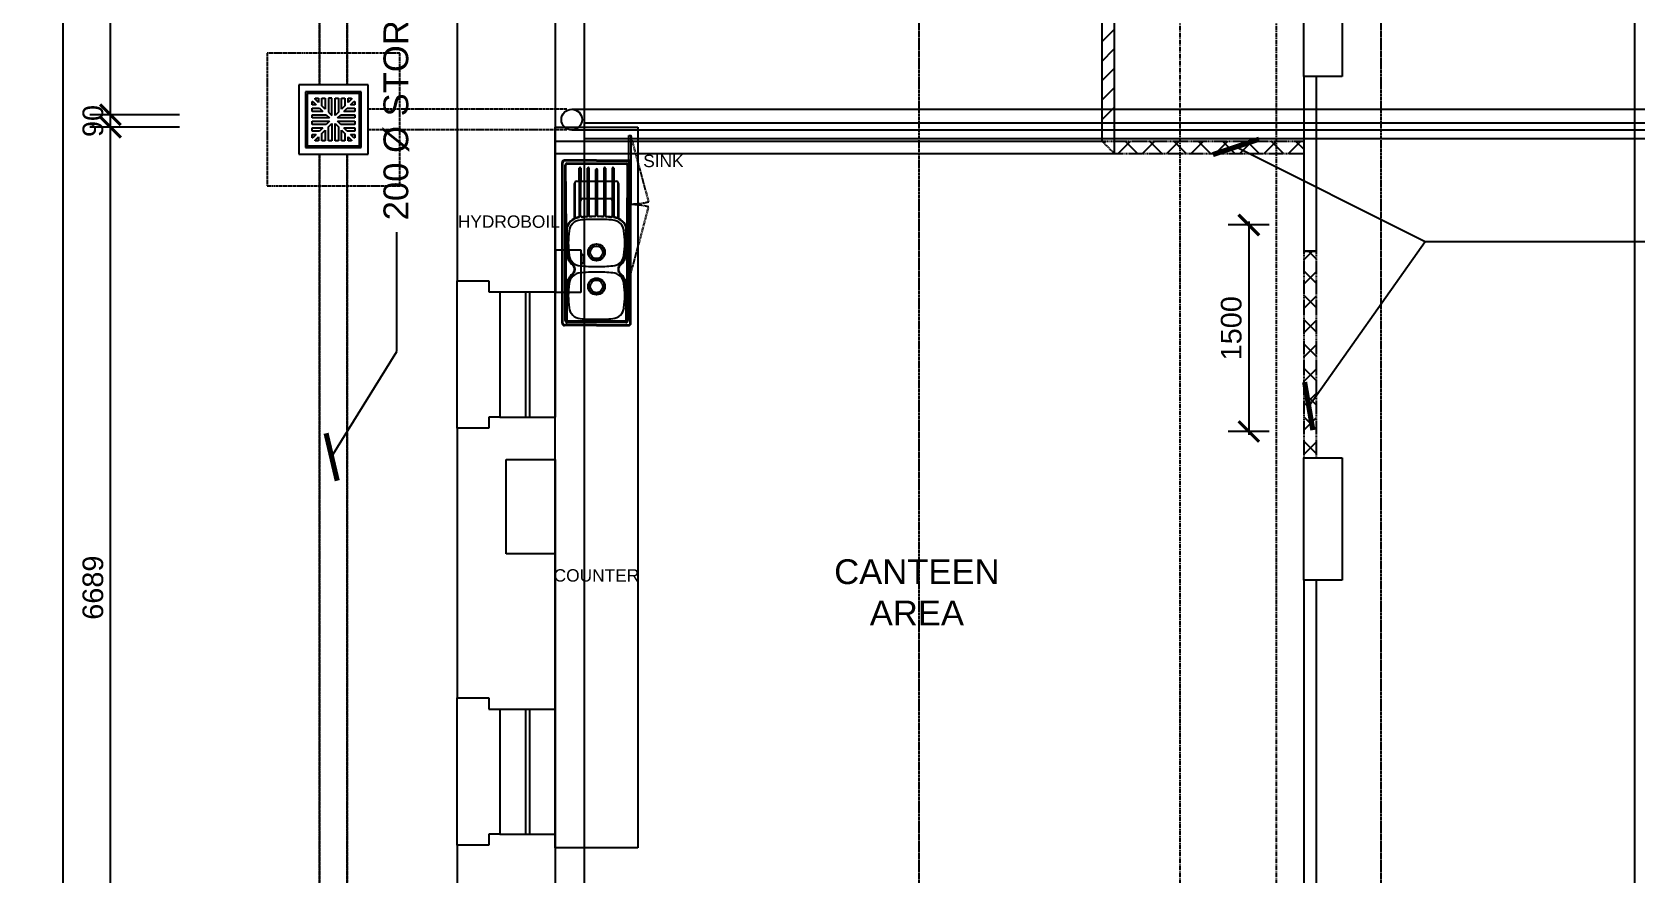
# Model space of a CAD drawing. Header units: millimetres. Extents: x -242071 to 82444, y -53139 to 112036.
# Drawn here: x -228221 to -216574, y -26177 to -20063 of the extents above; entities that cross this region are included whole.
import ezdxf

# ---------------------------------------------------------------- set-up
doc = ezdxf.new("R2010")
doc.units = ezdxf.units.MM
doc.header["$PDSIZE"] = 1
for name, pattern in [('PCENTRE', [50.8, 31.75, -6.35, 6.35, -6.35]), ('PCENTRE2', [28.575, 19.05, -3.175, 3.175, -3.175]), ('PDASHED2', [9.525, 6.35, -3.175]), ('PPHANTOM2', [31.75, 15.875, -3.175, 3.175, -3.175, 3.175, -3.175])]:
    doc.linetypes.add(name, pattern=pattern)
for name, color, linetype in [('Basement 1 - General', 7, 'Continuous'), ('Boundaries_and_building_grids', 140, 'Continuous'), ('Columns_conc_steel_timber', 5, 'Continuous'), ('Demolition', 1, 'Continuous'), ('Dimensions_General_Layout', 1, 'Continuous'), ('Fixture_Room', 2, 'Continuous'), ('Fixture_Sanitary', 2, 'Continuous'), ('Hatch_Demolition', 1, 'Continuous'), ('Hatch_Partition_layout', 1, 'Continuous'), ('Internal_partitions', 2, 'Continuous'), ('Rain_and_storm_water', 1, 'Continuous'), ('Space_heating_and_ventilation', 1, 'Continuous'), ('Text_Builders_work', 1, 'Continuous'), ('Text_Demolition', 1, 'Continuous'), ('Text_Partition_layout', 1, 'Continuous'), ('Walls_brick_block_etc', 3, 'Continuous'), ('Windows_and_doors_to_brickwork', 1, 'Continuous')]:
    doc.layers.add(name, color=color, linetype=linetype)
doc.styles.add('Arial1', font='arial.ttf')
doc.styles.add('Text_Style_3_d7b89161-017f-4e9d-a07b-0b1ab719bac5', font='freehand')
doc.styles.add('Text_Style_5', font='arial.ttf')
doc.dimstyles.new('$DIM_Caddie', dxfattribs={"dimscale": 100, "dimtxt": 2.5, "dimasz": 3, "dimexe": 3, "dimexo": 0, "dimgap": 1, "dimtad": 1, "dimdec": 0, "dimzin": 0, "dimdsep": 46, "dimtxsty": 'Text_Style_3_d7b89161-017f-4e9d-a07b-0b1ab719bac5', "dimblk": 'ARCHTICK', "dimblk1": 'ARCHTICK', "dimblk2": 'ARCHTICK', "dimcen": 0.4, "dimclrd": 1, "dimclre": 1, "dimclrt": 2, "dimadec": 0, "dimazin": 0, "dimtfac": 0.5, "dimtdec": 0, "dimtix": 1, "dimtmove": 0, "dimatfit": 2, "dimldrblk": 'ARCHTICK', "dimfxl": 7, "dimfxlon": 1, "dimtfillclr": 1, "dimtolj": 1, "dimtzin": 0, "dimlwd": -3, "dimlwe": -3, "dimarcsym": 1})

# ---------------------------------------------------------------- blocks, each defined once
blk = doc.blocks.new('_ArchTick')
at = {"color": 0, "linetype": 'ByBlock', "const_width": 0.15}
blk.add_lwpolyline([(-0.5, -0.5), (0.5, 0.5)], dxfattribs=at)
blk = doc.blocks.new('*D101')
at = {"layer": 'Defpoints', "color": 0}
for p in [(-227996, 2481), (-224422, 2481), (-224422, -27443)]:
    blk.add_point(p, dxfattribs=at)
at = {"layer": 'Dimensions_General_Layout', "color": 1, "linetype": 'Continuous', "lineweight": -3}
for p, q in [((-227496, 2481), (-228146, 2481)), ((-227996, -27468), (-227996, 2506)), ((-227496, -27443), (-228146, -27443))]:
    blk.add_line(p, q, dxfattribs=at)
at = {"layer": 'Dimensions_General_Layout', "color": 1, "lineweight": -3, "xscale": 150, "yscale": 150, "zscale": 150}
for p, rotation in [((-227996, 2481), 90), ((-227996, -27443), 270)]:
    blk.add_blockref('_ArchTick', p, dxfattribs=dict(at, rotation=rotation))
at = {"layer": 'Dimensions_General_Layout', "color": 1, "linetype": 'Continuous', "lineweight": -3, "insert": (-228123, -12481), "char_height": 150, "attachment_point": 5, "rotation": 90, "style": 'Text_Style_5'}
blk.add_mtext('\\A1;29924', dxfattribs=at)
blk = doc.blocks.new('_Open90')
at = {"color": 0, "linetype": 'ByBlock', "lineweight": -2}
for p, q in [((0, 0), (-1, 0)), ((-0.5, 0.5), (0, 0)), ((0, 0), (-0.5, -0.5))]:
    blk.add_line(p, q, dxfattribs=at)
blk = doc.blocks.new('*D102')
at = {"layer": 'Defpoints', "color": 0}
for p in [(-227652, -20754), (-224422, -20754), (-224422, -27443)]:
    blk.add_point(p, dxfattribs=at)
at = {"layer": 'Dimensions_General_Layout', "color": 1, "linetype": 'Continuous', "lineweight": -3}
for p, q in [((-227652, -27468), (-227652, -20729)), ((-227152, -20754), (-227802, -20754)), ((-227152, -27443), (-227802, -27443))]:
    blk.add_line(p, q, dxfattribs=at)
at = {"layer": 'Dimensions_General_Layout', "color": 1, "lineweight": -3, "xscale": 150, "yscale": 150, "zscale": 150}
for p, rotation in [((-227652, -20754), 90), ((-227652, -27443), 270)]:
    blk.add_blockref('_ArchTick', p, dxfattribs=dict(at, rotation=rotation))
at = {"layer": 'Dimensions_General_Layout', "color": 1, "linetype": 'Continuous', "lineweight": -3, "insert": (-227779, -24098), "char_height": 150, "attachment_point": 5, "rotation": 90, "style": 'Text_Style_5'}
blk.add_mtext('\\A1;6689', dxfattribs=at)
blk = doc.blocks.new('*D103')
at = {"layer": 'Defpoints', "color": 0}
for p in [(-227652, -20664), (-224422, -20664), (-224422, -20754)]:
    blk.add_point(p, dxfattribs=at)
at = {"layer": 'Dimensions_General_Layout', "color": 1, "linetype": 'Continuous', "lineweight": -3}
for p, q in [((-227152, -20664), (-227802, -20664)), ((-227652, -20779), (-227652, -20639)), ((-227152, -20754), (-227802, -20754))]:
    blk.add_line(p, q, dxfattribs=at)
at = {"layer": 'Dimensions_General_Layout', "color": 1, "lineweight": -3, "xscale": 150, "yscale": 150, "zscale": 150}
for p, rotation in [((-227652, -20664), 270), ((-227652, -20754), 90)]:
    blk.add_blockref('_ArchTick', p, dxfattribs=dict(at, rotation=rotation))
at = {"layer": 'Dimensions_General_Layout', "color": 1, "linetype": 'Continuous', "lineweight": -3, "insert": (-227779, -20709), "char_height": 150, "attachment_point": 5, "rotation": 90, "style": 'Text_Style_5'}
blk.add_mtext('\\A1;90', dxfattribs=at)
blk = doc.blocks.new('*D104')
at = {"layer": 'Defpoints', "color": 0}
for p in [(-227652, -17534), (-224422, -17534), (-224422, -20664)]:
    blk.add_point(p, dxfattribs=at)
at = {"layer": 'Dimensions_General_Layout', "color": 1, "linetype": 'Continuous', "lineweight": -3}
for p, q in [((-227152, -17534), (-227802, -17534)), ((-227652, -20689), (-227652, -17509)), ((-227152, -20664), (-227802, -20664))]:
    blk.add_line(p, q, dxfattribs=at)
at = {"layer": 'Dimensions_General_Layout', "color": 1, "lineweight": -3, "xscale": 150, "yscale": 150, "zscale": 150}
for p, rotation in [((-227652, -17534), 90), ((-227652, -20664), 270)]:
    blk.add_blockref('_ArchTick', p, dxfattribs=dict(at, rotation=rotation))
at = {"layer": 'Dimensions_General_Layout', "color": 1, "linetype": 'Continuous', "lineweight": -3, "insert": (-227779, -19099), "char_height": 150, "attachment_point": 5, "rotation": 90, "style": 'Text_Style_5'}
blk.add_mtext('\\A1;3130', dxfattribs=at)
blk = doc.blocks.new('*D132')
at = {"layer": 'Defpoints', "color": 0}
for p in [(-218986, -21464), (-219385, -22964), (-218986, -22964)]:
    blk.add_point(p, dxfattribs=at)
at = {"layer": 'Dimensions_General_Layout', "color": 1, "linetype": 'Continuous', "lineweight": -3}
for p, q in [((-219236, -21464), (-219535, -21464)), ((-219385, -21439), (-219385, -22989)), ((-219236, -22964), (-219535, -22964))]:
    blk.add_line(p, q, dxfattribs=at)
at = {"layer": 'Dimensions_General_Layout', "color": 1, "lineweight": -3, "xscale": 150, "yscale": 150, "zscale": 150}
for p, rotation in [((-219385, -21464), 90), ((-219385, -22964), 270)]:
    blk.add_blockref('_ArchTick', p, dxfattribs=dict(at, rotation=rotation))
at = {"layer": 'Dimensions_General_Layout', "color": 1, "linetype": 'Continuous', "lineweight": -3, "insert": (-219512, -22214), "char_height": 150, "attachment_point": 5, "rotation": 90, "style": 'Text_Style_5'}
blk.add_mtext('\\A1;1500', dxfattribs=at)

msp = doc.modelspace()

# ---------------------------------------------------------------- hatches: boundary and pattern name
at = {"layer": 'Hatch_Demolition', "linetype": 'Continuous', "lineweight": -3}
h = msp.add_hatch(dxfattribs=at)
h.set_pattern_fill('BLOCK-SECTION', color=8, scale=2.5)
h.set_pattern_definition([(45, (0, -190.3), (-88.38835, 88.38835), []), (135, (0, -190.3), (-88.38835, -88.38835), [])])
h.paths.add_polyline_path([(-188579.6, 18154.8), (-188579.6, 18244.8), (-188671.1, 18244.8), (-188671.1, 18154.8)])
h.paths.add_polyline_path([(-178177.1, 24982.4), (-178177.1, 26966.8), (-178267.1, 26966.8), (-178267.1, 24982.4)])
h.paths.add_polyline_path([(-175913.1, 24982.4), (-175913.1, 27257.8), (-176003.1, 27257.8), (-176003.1, 24982.4)])
h.paths.add_polyline_path([(-218986.2, -20944.2), (-218986.2, -20854.2), (-220452.2, -20854.2), (-220362.2, -20944.2)])
h.paths.add_polyline_path([(-218896.2, -23154.1), (-218896.2, -21654.1), (-218986.2, -21654.1), (-218986.2, -23154.1)])
at = {"layer": 'Hatch_Partition_layout', "linetype": 'Continuous', "lineweight": -3}
h = msp.add_hatch(dxfattribs=at)
h.set_pattern_fill('_USER', color=1, scale=100, angle=45, style=0, pattern_type=0)
h.set_pattern_definition([(45, (-179816.09, 11309.41), (-70.71068, 70.71068), [])])
h.paths.add_polyline_path([(-220452.2, -19110.9), (-220362.2, -19110.9), (-220362.2, -20753.9), (-220452.2, -20753.9)])

# ---------------------------------------------------------------- linework, layer by layer
at = {"layer": 'Basement 1 - General', "color": 1, "linetype": 'Continuous', "lineweight": -3}
for p, q in [((-225781.2, -20446.9), (-226285.2, -20446.9)), ((-226285.2, -20446.9), (-226285.2, -20950.9)), ((-225831.2, -20496.9), (-226235.2, -20496.9)), ((-226235.2, -20496.9), (-226235.2, -20900.9)), ((-225831.2, -20900.9), (-225831.2, -20496.9)), ((-225781.2, -20950.9), (-225781.2, -20446.9)), ((-226188.2, -20566.9), (-226182.1, -20566.9)), ((-226188.2, -20590.9), (-226188.2, -20566.9)), ((-226158.1, -20590.9), (-226188.2, -20590.9)), ((-226188.2, -20614.9), (-226134.1, -20614.9)), ((-226188.2, -20638.9), (-226188.2, -20614.9)), ((-226182.1, -20566.9), (-226158.1, -20590.9)), ((-226165.2, -20543.9), (-226141.2, -20543.9)), ((-226165.2, -20549.9), (-226165.2, -20543.9)), ((-226141.2, -20573.9), (-226165.2, -20549.9)), ((-226141.2, -20543.9), (-226141.2, -20573.9)), ((-226134.1, -20614.9), (-226110.1, -20638.9)), ((-226117.2, -20597.9), (-226117.2, -20543.9)), ((-226117.2, -20543.9), (-226093.2, -20543.9)), ((-226093.2, -20621.9), (-226117.2, -20597.9)), ((-226093.2, -20543.9), (-226093.2, -20621.9)), ((-226045.2, -20543.9), (-226069.2, -20543.9)), ((-226069.2, -20543.9), (-226069.2, -20645.9)), ((-226045.2, -20669.9), (-226045.2, -20543.9)), ((-226021.2, -20669.9), (-226021.2, -20543.9)), ((-226021.2, -20543.9), (-225997.2, -20543.9)), ((-225997.2, -20543.9), (-225997.2, -20645.9)), ((-225973.2, -20621.9), (-225973.2, -20543.9)), ((-225973.2, -20543.9), (-225949.2, -20543.9)), ((-225949.2, -20597.9), (-225973.2, -20621.9)), ((-225956.2, -20638.9), (-225932.2, -20614.9)), ((-225949.2, -20543.9), (-225949.2, -20597.9)), ((-225932.2, -20614.9), (-225878.2, -20614.9)), ((-225925.2, -20573.9), (-225925.2, -20543.9)), ((-225925.2, -20543.9), (-225902.2, -20543.9)), ((-225902.2, -20550.9), (-225925.2, -20573.9)), ((-225908.2, -20590.9), (-225884.2, -20566.9)), ((-225878.2, -20590.9), (-225908.2, -20590.9)), ((-225902.2, -20543.9), (-225902.2, -20550.9)), ((-225884.2, -20566.9), (-225878.2, -20566.9)), ((-225878.2, -20566.9), (-225878.2, -20590.9)), ((-225878.2, -20614.9), (-225878.2, -20638.9)), ((-226110.1, -20638.9), (-226188.2, -20638.9)), ((-226188.2, -20662.9), (-226086.1, -20662.9)), ((-226188.2, -20686.9), (-226188.2, -20662.9)), ((-226062.1, -20686.9), (-226188.2, -20686.9)), ((-226188.2, -20710.9), (-226062.1, -20710.9)), ((-226188.2, -20734.9), (-226188.2, -20710.9)), ((-226086.1, -20662.9), (-226062.1, -20686.9)), ((-226062.1, -20710.9), (-226086.1, -20734.9)), ((-226069.2, -20645.9), (-226045.2, -20669.9)), ((-226069.2, -20751.9), (-226045.2, -20727.9)), ((-226045.2, -20727.9), (-226045.2, -20853.9)), ((-225997.2, -20645.9), (-226021.2, -20669.9)), ((-226021.2, -20853.9), (-226021.2, -20727.9)), ((-226021.2, -20727.9), (-225997.2, -20751.9)), ((-226004.2, -20686.9), (-225980.2, -20662.9)), ((-225878.2, -20686.9), (-226004.2, -20686.9)), ((-226004.2, -20710.9), (-225878.2, -20710.9)), ((-225980.2, -20734.9), (-226004.2, -20710.9)), ((-225980.2, -20662.9), (-225878.2, -20662.9)), ((-225878.2, -20638.9), (-225956.2, -20638.9)), ((-225878.2, -20662.9), (-225878.2, -20686.9)), ((-225878.2, -20710.9), (-225878.2, -20734.9)), ((-226086.1, -20734.9), (-226188.2, -20734.9)), ((-226188.2, -20758.9), (-226110.1, -20758.9)), ((-226188.2, -20782.9), (-226188.2, -20758.9)), ((-226134.1, -20782.9), (-226188.2, -20782.9)), ((-226188.2, -20806.9), (-226158.1, -20806.9)), ((-226188.2, -20830.9), (-226188.2, -20806.9)), ((-226182.1, -20830.9), (-226188.2, -20830.9)), ((-226158.1, -20806.9), (-226182.1, -20830.9)), ((-226165.2, -20847.9), (-226141.2, -20823.9)), ((-226165.2, -20853.9), (-226165.2, -20847.9)), ((-226141.2, -20823.9), (-226141.2, -20853.9)), ((-226110.1, -20758.9), (-226134.1, -20782.9)), ((-226117.2, -20799.9), (-226093.2, -20775.9)), ((-226117.2, -20853.9), (-226117.2, -20799.9)), ((-226093.2, -20775.9), (-226093.2, -20853.9)), ((-226069.2, -20853.9), (-226069.2, -20751.9)), ((-225997.2, -20751.9), (-225997.2, -20853.9)), ((-225878.2, -20734.9), (-225980.2, -20734.9)), ((-225973.2, -20853.9), (-225973.2, -20775.9)), ((-225973.2, -20775.9), (-225949.2, -20799.9)), ((-225956.2, -20758.9), (-225878.2, -20758.9)), ((-225932.2, -20782.9), (-225956.2, -20758.9)), ((-225949.2, -20799.9), (-225949.2, -20853.9)), ((-225878.2, -20782.9), (-225932.2, -20782.9)), ((-225925.2, -20853.9), (-225925.2, -20823.9)), ((-225925.2, -20823.9), (-225902.2, -20846.9)), ((-225908.2, -20806.9), (-225878.2, -20806.9)), ((-225884.2, -20830.9), (-225908.2, -20806.9)), ((-225902.2, -20846.9), (-225902.2, -20853.9)), ((-225878.2, -20830.9), (-225884.2, -20830.9)), ((-225878.2, -20758.9), (-225878.2, -20782.9)), ((-225878.2, -20806.9), (-225878.2, -20830.9)), ((-226285.2, -20950.9), (-225781.2, -20950.9)), ((-226235.2, -20900.9), (-225831.2, -20900.9)), ((-226141.2, -20853.9), (-226165.2, -20853.9)), ((-226093.2, -20853.9), (-226117.2, -20853.9)), ((-226045.2, -20853.9), (-226069.2, -20853.9)), ((-225997.2, -20853.9), (-226021.2, -20853.9)), ((-225949.2, -20853.9), (-225973.2, -20853.9)), ((-225902.2, -20853.9), (-225925.2, -20853.9))]:
    msp.add_line(p, q, dxfattribs=at)
msp.add_lwpolyline([(-226223.2, -20508.9), (-226223.2, -20888.9), (-225843.2, -20888.9), (-225843.2, -20508.9)], close=True, dxfattribs=at)
at = {"layer": 'Boundaries_and_building_grids', "color": 140, "linetype": 'PCENTRE2', "lineweight": -3}
for p, q in [((-221780.2, 33439.2), (-221780.2, -42646.4)), ((-218427.2, 33439.2), (-218427.2, -42646.4))]:
    msp.add_line(p, q, dxfattribs=at)
at = {"layer": 'Columns_conc_steel_timber', "color": 4, "linetype": 'Continuous', "lineweight": -3}
for p, q in [((-218986.2, -20385.6), (-218986.2, -19495.6)), ((-218706.2, -19495.6), (-218706.2, -20385.6)), ((-218706.2, -20385.6), (-218986.2, -20385.6)), ((-224778.2, -23853.2), (-224778.2, -23167.2)), ((-224778.2, -23167.2), (-224422.2, -23167.2)), ((-224422.2, -23167.2), (-224422.2, -23853.2)), ((-218986.2, -24044.1), (-218986.2, -23154.1)), ((-218986.2, -23154.1), (-218706.2, -23154.1)), ((-218706.2, -23154.1), (-218706.2, -24044.1)), ((-224422.2, -23853.2), (-224778.2, -23853.2)), ((-224422.2, -23853.2), (-224778.2, -23853.2)), ((-218706.2, -24044.1), (-218986.2, -24044.1))]:
    msp.add_line(p, q, dxfattribs=at)
at = {"layer": 'Demolition', "color": 8, "linetype": 'PDASHED2', "lineweight": -3}
for p, q in [((-220452.2, -20854.2), (-218986.2, -20854.2)), ((-220452.2, -20854.2), (-220362.2, -20944.2)), ((-220362.2, -20944.2), (-218986.2, -20944.2)), ((-218986.2, -20854.2), (-218986.2, -20944.2)), ((-218986.2, -21654.1), (-218986.2, -23154.1)), ((-218986.2, -21654.1), (-218896.2, -21654.1)), ((-218896.2, -21654.1), (-218896.2, -23154.1))]:
    msp.add_line(p, q, dxfattribs=at)
at = {"layer": 'Fixture_Room', "color": 12, "linetype": 'Continuous'}
for p, q in [((-224422.2, -25986.7), (-224422.2, -20753.9)), ((-224422.2, -20753.9), (-223822.2, -20753.9)), ((-223888, -21311.9), (-223888, -20813.9)), ((-223888, -20813.9), (-223872, -20813.9)), ((-223872, -20813.9), (-223872, -21311.9)), ((-223822.2, -20753.9), (-223822.2, -25986.7)), ((-223872, -21311.9), (-223888, -21311.9)), ((-223888, -21315.9), (-223888, -21813.9)), ((-223872, -21315.9), (-223888, -21315.9)), ((-223872, -21813.9), (-223872, -21315.9)), ((-223888, -21813.9), (-223872, -21813.9)), ((-223822.2, -25986.7), (-224422.2, -25986.7)), ((-223822.2, -25986.7), (-224422.2, -25986.7)), ((-223822.2, -25986.7), (-224422.2, -25986.7))]:
    msp.add_line(p, q, dxfattribs=at)
at = {"layer": 'Fixture_Room', "color": 12, "linetype": 'PDASHED2'}
for p, q in [((-223743.1, -21294.9), (-223872, -20813.9)), ((-223872, -21813.9), (-223743.1, -21332.9))]:
    msp.add_line(p, q, dxfattribs=at)
for centre, start, end in [((-223872, -20813.9), 269.98144, 285), ((-223872, -21813.9), 75, 90)]:
    msp.add_arc(centre, 498, start, end, dxfattribs=at)
at = {"layer": 'Fixture_Sanitary', "color": 12, "ltscale": 100}
for p, q in [((-224372.2, -22177.2), (-224372.2, -21011.2)), ((-224367.6, -22177.2), (-224367.6, -21011.2)), ((-223876.8, -22177.2), (-223876.8, -21011.2)), ((-223872.2, -22177.2), (-223872.2, -21011.2))]:
    msp.add_line(p, q, dxfattribs=at)
at = {"layer": 'Fixture_Sanitary', "color": 12, "ltscale": 5}
for p, q in [((-224122.2, -20994.2), (-224355.2, -20994.2)), ((-224122.2, -20998.8), (-224355.2, -20998.8)), ((-224122.2, -20994.2), (-223889.2, -20994.2)), ((-224122.2, -20998.8), (-223889.2, -20998.8)), ((-224122.2, -22189.6), (-224355.2, -22189.6)), ((-224122.2, -22194.2), (-224355.2, -22194.2)), ((-224122.2, -22189.6), (-223889.2, -22189.6)), ((-224122.2, -22194.2), (-223889.2, -22194.2))]:
    msp.add_line(p, q, dxfattribs=at)
at = {"layer": 'Fixture_Sanitary', "color": 12, "lineweight": -2}
for p, q in [((-224350.2, -22158.2), (-224350.2, -21030.2)), ((-224341.2, -21500.3), (-224345.8, -21030.3)), ((-224336.2, -21016.2), (-223908.2, -21016.2)), ((-224336, -21020.4), (-223908.3, -21020.4)), ((-224247.2, -21146), (-224247.2, -21051.7)), ((-224246.4, -21051.1), (-224246.5, -21051.7)), ((-224246.5, -21051.7), (-224246.4, -21400.7)), ((-224246.3, -21050.6), (-224246.4, -21051.1)), ((-224246.1, -21050.1), (-224246.3, -21050.6)), ((-224245.9, -21049.6), (-224246.1, -21050.1)), ((-224245.6, -21049.1), (-224245.9, -21049.6)), ((-224245.2, -21048.7), (-224245.6, -21049.1)), ((-224244.8, -21048.3), (-224245.2, -21048.7)), ((-224244.3, -21048), (-224244.8, -21048.3)), ((-224243.8, -21047.7), (-224244.3, -21048)), ((-224243.3, -21047.6), (-224243.8, -21047.7)), ((-224242.7, -21047.5), (-224243.3, -21047.6)), ((-224242.2, -21047.4), (-224242.7, -21047.5)), ((-224241.6, -21047.5), (-224242.2, -21047.4)), ((-224241, -21047.6), (-224241.6, -21047.5)), ((-224240.5, -21047.7), (-224241, -21047.6)), ((-224240, -21048), (-224240.5, -21047.7)), ((-224239.5, -21048.3), (-224240, -21048)), ((-224239.1, -21048.7), (-224239.5, -21048.3)), ((-224238.8, -21049.1), (-224239.1, -21048.7)), ((-224238.4, -21049.6), (-224238.8, -21049.1)), ((-224238.2, -21050.1), (-224238.4, -21049.6)), ((-224238, -21050.6), (-224238.2, -21050.1)), ((-224237.9, -21051.1), (-224238, -21050.6)), ((-224237.9, -21051.7), (-224237.9, -21051.1)), ((-224237.9, -21397.6), (-224237.9, -21051.7)), ((-224237.2, -21051.7), (-224237.2, -21146)), ((-224187.2, -21146), (-224187.2, -21051.7)), ((-224186.4, -21051.1), (-224186.5, -21051.7)), ((-224186.4, -21395.4), (-224186.5, -21051.7)), ((-224186.3, -21050.6), (-224186.4, -21051.1)), ((-224186.1, -21050.1), (-224186.3, -21050.6)), ((-224185.9, -21049.6), (-224186.1, -21050.1)), ((-224185.6, -21049.1), (-224185.9, -21049.6)), ((-224185.2, -21048.7), (-224185.6, -21049.1)), ((-224184.8, -21048.3), (-224185.2, -21048.7)), ((-224184.3, -21048), (-224184.8, -21048.3)), ((-224183.8, -21047.7), (-224184.3, -21048)), ((-224183.3, -21047.6), (-224183.8, -21047.7)), ((-224182.7, -21047.5), (-224183.3, -21047.6)), ((-224182.2, -21047.4), (-224182.7, -21047.5)), ((-224181.6, -21047.5), (-224182.2, -21047.4)), ((-224181, -21047.6), (-224181.6, -21047.5)), ((-224180.5, -21047.7), (-224181, -21047.6)), ((-224180, -21048), (-224180.5, -21047.7)), ((-224179.5, -21048.3), (-224180, -21048)), ((-224179.1, -21048.7), (-224179.5, -21048.3)), ((-224178.8, -21049.1), (-224179.1, -21048.7)), ((-224178.4, -21049.6), (-224178.8, -21049.1)), ((-224178.2, -21050.1), (-224178.4, -21049.6)), ((-224178, -21050.6), (-224178.2, -21050.1)), ((-224177.9, -21051.1), (-224178, -21050.6)), ((-224177.9, -21051.7), (-224177.9, -21051.1)), ((-224177.9, -21051.7), (-224177.9, -21394)), ((-224177.2, -21051.7), (-224177.2, -21146)), ((-224127.2, -21146), (-224127.2, -21061.7)), ((-224126.4, -21061.1), (-224126.5, -21061.7)), ((-224126.4, -21393.3), (-224126.5, -21061.7)), ((-224126.3, -21060.6), (-224126.4, -21061.1)), ((-224126.1, -21060.1), (-224126.3, -21060.6)), ((-224125.9, -21059.6), (-224126.1, -21060.1)), ((-224125.6, -21059.1), (-224125.9, -21059.6)), ((-224125.2, -21058.7), (-224125.6, -21059.1)), ((-224124.8, -21058.3), (-224125.2, -21058.7)), ((-224124.3, -21058), (-224124.8, -21058.3)), ((-224123.8, -21057.7), (-224124.3, -21058)), ((-224123.3, -21057.6), (-224123.8, -21057.7)), ((-224122.7, -21057.5), (-224123.3, -21057.6)), ((-224122.2, -21057.4), (-224122.7, -21057.5)), ((-224121.6, -21057.5), (-224122.2, -21057.4)), ((-224121, -21057.6), (-224121.6, -21057.5)), ((-224120.5, -21057.7), (-224121, -21057.6)), ((-224120, -21058), (-224120.5, -21057.7)), ((-224119.5, -21058.3), (-224120, -21058)), ((-224119.1, -21058.7), (-224119.5, -21058.3)), ((-224118.8, -21059.1), (-224119.1, -21058.7)), ((-224118.4, -21059.6), (-224118.8, -21059.1)), ((-224118.2, -21060.1), (-224118.4, -21059.6)), ((-224118, -21060.6), (-224118.2, -21060.1)), ((-224117.9, -21061.1), (-224118, -21060.6)), ((-224117.9, -21061.7), (-224117.9, -21061.1)), ((-224117.9, -21061.7), (-224117.9, -21393.3)), ((-224117.2, -21061.7), (-224117.2, -21146)), ((-224067.2, -21146), (-224067.2, -21051.7)), ((-224066.4, -21051.1), (-224066.5, -21051.7)), ((-224066.5, -21051.7), (-224066.4, -21394)), ((-224066.3, -21050.6), (-224066.4, -21051.1)), ((-224066.1, -21050.1), (-224066.3, -21050.6)), ((-224065.9, -21049.6), (-224066.1, -21050.1)), ((-224065.6, -21049.1), (-224065.9, -21049.6)), ((-224065.2, -21048.7), (-224065.6, -21049.1)), ((-224064.8, -21048.3), (-224065.2, -21048.7)), ((-224064.3, -21048), (-224064.8, -21048.3)), ((-224063.8, -21047.7), (-224064.3, -21048)), ((-224063.3, -21047.6), (-224063.8, -21047.7)), ((-224062.7, -21047.5), (-224063.3, -21047.6)), ((-224062.2, -21047.4), (-224062.7, -21047.5)), ((-224061.6, -21047.5), (-224062.2, -21047.4)), ((-224061, -21047.6), (-224061.6, -21047.5)), ((-224060.5, -21047.7), (-224061, -21047.6)), ((-224060, -21048), (-224060.5, -21047.7)), ((-224059.5, -21048.3), (-224060, -21048)), ((-224059.1, -21048.7), (-224059.5, -21048.3)), ((-224058.8, -21049.1), (-224059.1, -21048.7)), ((-224058.4, -21049.6), (-224058.8, -21049.1)), ((-224058.2, -21050.1), (-224058.4, -21049.6)), ((-224058, -21050.6), (-224058.2, -21050.1)), ((-224057.9, -21051.1), (-224058, -21050.6)), ((-224057.9, -21051.7), (-224057.9, -21051.1)), ((-224057.9, -21395.4), (-224057.9, -21051.7)), ((-224057.2, -21051.7), (-224057.2, -21146)), ((-224007.2, -21146), (-224007.2, -21051.7)), ((-224006.4, -21051.1), (-224006.5, -21051.7)), ((-224006.4, -21397.6), (-224006.5, -21051.7)), ((-224006.3, -21050.6), (-224006.4, -21051.1)), ((-224006.1, -21050.1), (-224006.3, -21050.6)), ((-224005.9, -21049.6), (-224006.1, -21050.1)), ((-224005.6, -21049.1), (-224005.9, -21049.6)), ((-224005.2, -21048.7), (-224005.6, -21049.1)), ((-224004.8, -21048.3), (-224005.2, -21048.7)), ((-224004.3, -21048), (-224004.8, -21048.3)), ((-224003.8, -21047.7), (-224004.3, -21048)), ((-224003.3, -21047.6), (-224003.8, -21047.7)), ((-224002.7, -21047.5), (-224003.3, -21047.6)), ((-224002.2, -21047.4), (-224002.7, -21047.5)), ((-224001.6, -21047.5), (-224002.2, -21047.4)), ((-224001, -21047.6), (-224001.6, -21047.5)), ((-224000.5, -21047.7), (-224001, -21047.6)), ((-224000, -21048), (-224000.5, -21047.7)), ((-223999.5, -21048.3), (-224000, -21048)), ((-223999.1, -21048.7), (-223999.5, -21048.3)), ((-223998.8, -21049.1), (-223999.1, -21048.7)), ((-223998.4, -21049.6), (-223998.8, -21049.1)), ((-223998.2, -21050.1), (-223998.4, -21049.6)), ((-223998, -21050.6), (-223998.2, -21050.1)), ((-223997.9, -21051.1), (-223998, -21050.6)), ((-223997.9, -21051.7), (-223997.9, -21051.1)), ((-223997.9, -21051.7), (-223997.9, -21400.7)), ((-223997.2, -21051.7), (-223997.2, -21146)), ((-223898.5, -21030.3), (-223903.1, -21500.3)), ((-223894.2, -21030.2), (-223894.2, -22158.2)), ((-224281.5, -21409.5), (-224281.5, -21162)), ((-224280, -21162), (-224280, -21409.5)), ((-224265.5, -21146), (-224247.2, -21146)), ((-224246.9, -21147.5), (-224265.5, -21147.5)), ((-224246.9, -21147.5), (-224247.2, -21146)), ((-224246.9, -21398.3), (-224246.9, -21147.5)), ((-224237.2, -21146), (-224237.4, -21147.5)), ((-224186.9, -21147.5), (-224237.4, -21147.5)), ((-224237.4, -21147.5), (-224237.4, -21282.4)), ((-224237.2, -21146), (-224187.2, -21146)), ((-224186.9, -21147.5), (-224187.2, -21146)), ((-224186.9, -21272.3), (-224186.9, -21147.5)), ((-224177.2, -21146), (-224177.4, -21147.5)), ((-224126.9, -21147.5), (-224177.4, -21147.5)), ((-224177.4, -21147.5), (-224177.4, -21272.3)), ((-224177.2, -21146), (-224127.2, -21146)), ((-224126.9, -21147.5), (-224127.2, -21146)), ((-224126.9, -21272.3), (-224126.9, -21147.5)), ((-224117.2, -21146), (-224117.4, -21147.5)), ((-224117.4, -21147.5), (-224117.4, -21272.3)), ((-224066.9, -21147.5), (-224117.4, -21147.5)), ((-224117.2, -21146), (-224067.2, -21146)), ((-224066.9, -21147.5), (-224067.2, -21146)), ((-224066.9, -21272.3), (-224066.9, -21147.5)), ((-224057.2, -21146), (-224057.4, -21147.5)), ((-224057.4, -21147.5), (-224057.4, -21272.3)), ((-224006.9, -21147.5), (-224057.4, -21147.5)), ((-224057.2, -21146), (-224007.2, -21146)), ((-224006.9, -21147.5), (-224007.2, -21146)), ((-224006.9, -21282.4), (-224006.9, -21147.5)), ((-223997.2, -21146), (-223997.4, -21147.5)), ((-223978.9, -21147.5), (-223997.4, -21147.5)), ((-223997.4, -21147.5), (-223997.4, -21398.3)), ((-223997.2, -21146), (-223978.9, -21146)), ((-223964.4, -21409.5), (-223964.4, -21162)), ((-223962.9, -21162), (-223962.9, -21409.5)), ((-224237.7, -21288.3), (-224237.4, -21282.4)), ((-224237.7, -21396.4), (-224237.7, -21288.3)), ((-224222.6, -21272.3), (-224186.9, -21272.3)), ((-224186.6, -21273.8), (-224222.6, -21273.8)), ((-224186.6, -21273.8), (-224186.9, -21272.3)), ((-224186.6, -21394.2), (-224186.6, -21273.8)), ((-224177.4, -21272.3), (-224177.7, -21273.8)), ((-224126.6, -21273.8), (-224177.7, -21273.8)), ((-224177.7, -21273.8), (-224177.7, -21392.9)), ((-224177.4, -21272.3), (-224126.9, -21272.3)), ((-224126.6, -21273.8), (-224126.9, -21272.3)), ((-224126.6, -21392.1), (-224126.6, -21273.8)), ((-224117.4, -21272.3), (-224117.7, -21273.8)), ((-224066.6, -21273.8), (-224117.7, -21273.8)), ((-224117.7, -21273.8), (-224117.7, -21392.1)), ((-224117.4, -21272.3), (-224066.9, -21272.3)), ((-224066.6, -21273.8), (-224066.9, -21272.3)), ((-224066.6, -21392.9), (-224066.6, -21273.8)), ((-224057.4, -21272.3), (-224057.7, -21273.8)), ((-224021.8, -21273.8), (-224057.7, -21273.8)), ((-224057.7, -21273.8), (-224057.7, -21394.2)), ((-224057.4, -21272.3), (-224021.8, -21272.3)), ((-224006.6, -21288.3), (-224006.9, -21282.4)), ((-224006.6, -21288.3), (-224006.6, -21396.4)), ((-224338.4, -21501.1), (-224338.4, -21623.7)), ((-223905.9, -21623.7), (-223905.9, -21501.1)), ((-224341.8, -21948.6), (-224341.8, -21623.8)), ((-223902.6, -21623.8), (-223902.6, -21948.6)), ((-224338.4, -21948.7), (-224338.4, -22158.2)), ((-223905.9, -22158.2), (-223905.9, -21948.7)), ((-223908.2, -22172.2), (-224336.2, -22172.2)), ((-224336.1, -22160.5), (-223908.2, -22160.5))]:
    msp.add_line(p, q, dxfattribs=at)
at = {"layer": 'Fixture_Sanitary', "color": 12, "linetype": 'Continuous', "lineweight": -3}
for p, q in [((-224417.2, -21954.2), (-224417.2, -21644.2)), ((-224417.2, -21644.2), (-224237.2, -21644.2)), ((-224237.2, -21644.2), (-224237.2, -21954.2)), ((-224227.2, -21674.2), (-224237.2, -21674.2)), ((-224237.2, -21749.2), (-224227.2, -21749.2)), ((-224227.2, -21684.2), (-224227.2, -21674.2)), ((-224217.2, -21684.2), (-224227.2, -21684.2)), ((-224227.2, -21739.2), (-224217.2, -21739.2)), ((-224227.2, -21749.2), (-224227.2, -21739.2)), ((-224217.2, -21739.2), (-224217.2, -21684.2)), ((-224237.2, -21954.2), (-224417.2, -21954.2))]:
    msp.add_line(p, q, dxfattribs=at)
at = {"layer": 'Fixture_Sanitary', "color": 12}
for centre, radius in [((-224122.2, -21662.2), 61), ((-224122.2, -21662.2), 60.5), ((-224122.2, -21662.2), 58), ((-224122.2, -21662.2), 45.5), ((-224122.2, -21910.2), 61), ((-224122.2, -21910.2), 60.5), ((-224122.2, -21910.2), 58), ((-224122.2, -21910.2), 45.5)]:
    msp.add_circle(centre, radius, dxfattribs=at)
at = {"layer": 'Fixture_Sanitary', "color": 12, "ltscale": 100}
for centre, radius, start, end in [((-224355.2, -21011.2), 17, 90, 180), ((-224355.2, -21011.2), 12.4, 90, 180), ((-224232.4, -21518.5), 90, 95.45204, 172.81902), ((-224122.2, -22673.2), 1250, 90, 95.45204), ((-224122.2, -22673.2), 1250, 84.54796, 90), ((-224011.9, -21518.5), 90, 7.18098, 84.54796), ((-223627.2, -21594.7), 700, 172.81902, 187.18098), ((-224617.2, -21594.7), 700, 352.81902, 7.18098), ((-224232.4, -21671), 90, 187.18098, 264.54796), ((-224122.2, -20516.2), 1250, 264.54796, 270), ((-224122.2, -20516.2), 1250, 270, 275.45204), ((-224011.9, -21671), 90, 275.45204, 352.81902), ((-223627.2, -21977.7), 700, 172.81902, 187.18098), ((-224232.4, -21901.5), 90, 95.45204, 172.81902), ((-224122.2, -23056.2), 1250, 90, 95.45204), ((-224122.2, -23056.2), 1250, 84.54796, 90), ((-224011.9, -21901.5), 90, 7.18098, 84.54796), ((-224617.2, -21977.7), 700, 352.81902, 7.18098), ((-224232.4, -22054), 90, 187.18098, 264.54796), ((-224011.9, -22054), 90, 275.45204, 352.81902), ((-224122.2, -20899.2), 1250, 264.54796, 270), ((-224122.2, -20899.2), 1250, 270, 275.45204), ((-223889.2, -22177.2), 12.4, 270, 0), ((-223889.2, -22177.2), 17, 270, 0)]:
    msp.add_arc(centre, radius, start, end, dxfattribs=at)
at = {"layer": 'Fixture_Sanitary', "color": 12, "lineweight": -2}
for centre, radius, start, end in [((-224336.2, -21030.2), 14, 90, 180), ((-224336, -21030.2), 9.8, 90, 180.56366), ((-224242.2, -21051.7), 5, 0, 180), ((-224182.2, -21051.7), 5, 0, 180), ((-224122.2, -21061.7), 5, 0, 180), ((-224062.2, -21051.7), 5, 0, 180), ((-224002.2, -21051.7), 5, 0, 180), ((-223908.3, -21030.2), 9.8, 359.43634, 90), ((-223908.2, -21030.2), 14, 0, 90), ((-224265.5, -21162), 14.5, 90, 180), ((-223978.9, -21162), 14.5, 0, 90), ((-224222.1, -21289.4), 15.6, 91.71783, 175.84978), ((-224021.8, -21288.3), 16, 21.71426, 89.99766), ((-224022.2, -21289.4), 15.6, 4.15022, 88.28217), ((-224232.5, -21518.4), 113.8, 118.41487, 149.66836), ((-224232.5, -21519.6), 111.2, 101.33446, 147.73651), ((-224291.5, -21409.5), 10, 298.41487, 0), ((-224234.4, -21512.8), 106.7, 101.1231, 117.81906), ((-224291.5, -21409.5), 11.5, 309.34119, 0), ((-224256.9, -21398.3), 10, 281.1231, 0), ((-224256.4, -21400.7), 10, 281.33446, 0.01308), ((-224227.9, -21397.6), 10, 179.98692, 274.74061), ((-224227.7, -21396.4), 10, 180, 274.72484), ((-224122.2, -22673.2), 1270, 93.32391, 94.74061), ((-224122.2, -22673.2), 1271.1, 93.33238, 94.72484), ((-224196.6, -21394.2), 10, 273.33238, 0), ((-224196.4, -21395.4), 10, 273.32391, 0.01308), ((-224167.9, -21394), 10, 179.98692, 272.04986), ((-224167.7, -21392.9), 10, 180, 272.03658), ((-224122.2, -22673.2), 1270, 90.63634, 92.04986), ((-224122.2, -22673.2), 1271.1, 90.64719, 92.03658), ((-224136.6, -21392.1), 10, 270.64719, 0), ((-224136.4, -21393.3), 10, 270.63634, 0.01346), ((-224107.9, -21393.3), 10, 179.98654, 269.36366), ((-224107.7, -21392.1), 10, 180, 269.35281), ((-224122.2, -22673.2), 1270, 87.95014, 89.36366), ((-224122.2, -22673.2), 1271.1, 87.96342, 89.35281), ((-224076.6, -21392.9), 10, 267.96342, 0), ((-224076.4, -21394), 10, 267.95014, 0.01308), ((-224047.9, -21395.4), 10, 179.98692, 266.67609), ((-224047.7, -21394.2), 10, 180, 266.66762), ((-224122.2, -22673.2), 1270, 85.25939, 86.67609), ((-224122.2, -22673.2), 1271.1, 85.27516, 86.66762), ((-224016.6, -21396.4), 10, 265.27516, 0), ((-224016.4, -21397.6), 10, 265.25939, 0.01308), ((-223987.9, -21400.7), 10, 179.98692, 258.66554), ((-223987.4, -21398.3), 10, 180, 258.8769), ((-224011.8, -21519.6), 111.2, 32.26349, 78.66554), ((-224009.9, -21512.8), 106.7, 62.18094, 78.8769), ((-223952.9, -21409.5), 11.5, 180, 230.65881), ((-223952.9, -21409.5), 10, 180, 241.58513), ((-224011.8, -21518.4), 113.8, 30.33164, 61.58513), ((-224265.1, -21499.4), 76.1, 149.62877, 180.83313), ((-224262.3, -21500.9), 76.1, 147.65684, 180.10356), ((-223982, -21500.9), 76.1, 359.89644, 32.34316), ((-223979.2, -21499.4), 76.1, 359.16687, 30.37123), ((-223627.2, -21594.7), 715.2, 182.32941, 187.18096), ((-223627.2, -21594.7), 711.8, 182.3349, 187.18096), ((-224617.2, -21594.7), 711.8, 352.81904, 357.6651), ((-224617.2, -21594.7), 715.2, 352.81904, 357.67059), ((-224232.4, -21671), 105.2, 187.18096, 231.77128), ((-224232.4, -21671), 101.8, 187.18096, 231.77128), ((-224323.2, -21786.2), 41.5, 308.22872, 51.77128), ((-224323.2, -21786.2), 44.9, 308.22872, 51.77128), ((-223921.2, -21786.2), 44.9, 128.22872, 231.77128), ((-223921.2, -21786.2), 41.5, 128.22872, 231.77128), ((-224011.9, -21671), 101.8, 308.22872, 352.81904), ((-224011.9, -21671), 105.2, 308.22872, 352.81904), ((-223627.2, -21977.7), 715.2, 172.81904, 177.67059), ((-223627.2, -21977.7), 711.8, 172.81904, 177.6651), ((-224232.4, -21901.5), 105.2, 128.22872, 172.81904), ((-224232.4, -21901.5), 101.8, 128.22872, 172.81904), ((-224011.9, -21901.5), 101.8, 7.18096, 51.77128), ((-224011.9, -21901.5), 105.2, 7.18096, 51.77128), ((-224617.2, -21977.7), 711.8, 2.3349, 7.18096), ((-224617.2, -21977.7), 715.2, 2.32941, 7.18096), ((-224336.2, -22158.2), 14, 180, 270), ((-224336.1, -22158.2), 2.3, 180, 270), ((-223908.2, -22158.2), 14, 270, 0), ((-223908.2, -22158.2), 2.3, 270, 0)]:
    msp.add_arc(centre, radius, start, end, dxfattribs=at)
at = {"layer": 'Fixture_Sanitary', "color": 12, "ltscale": 5}
for centre, radius, start, end in [((-223889.2, -21011.2), 17, 0, 90), ((-223889.2, -21011.2), 12.4, 0, 90), ((-224355.2, -22177.2), 17, 180, 270), ((-224355.2, -22177.2), 12.4, 180, 270)]:
    msp.add_arc(centre, radius, start, end, dxfattribs=at)
at = {"layer": 'Fixture_Sanitary', "color": 12, "lineweight": -2}
for centre, major_axis, start_param, end_param in [((-224265.5, -21162), (-16, 0), 4.712389, 6.2831853), ((-223978.9, -21162), (16, 0), 0, 1.5707963), ((-224222.6, -21288.3), (-16, 0), 4.712389, 5.9041764)]:
    msp.add_ellipse(centre, major_axis=major_axis, ratio=0.9999313, start_param=start_param, end_param=end_param, dxfattribs=at)
at = {"layer": 'Internal_partitions', "color": 12, "linetype": 'Continuous', "lineweight": -3}
for p, q in [((-220452.2, -19301.2), (-220452.2, -20854.2)), ((-220362.2, -19301.2), (-220362.2, -20944.2)), ((-218896.2, -21654.1), (-218986.2, -21654.1))]:
    msp.add_line(p, q, dxfattribs=at)
at = {"layer": 'Internal_partitions', "color": 2, "linetype": 'Continuous', "lineweight": -3}
for p, q in [((-218986.2, -20385.6), (-218986.2, -21654.1)), ((-218896.2, -20385.6), (-218896.2, -21654.1)), ((-224422.2, -20854.2), (-220452.2, -20854.2)), ((-224422.2, -20944.2), (-220362.2, -20944.2)), ((-218986.2, -24044.1), (-218986.2, -27203.8)), ((-218896.2, -24044.1), (-218896.2, -27203.8))]:
    msp.add_line(p, q, dxfattribs=at)
at = {"layer": 'Rain_and_storm_water', "color": 2, "linetype": 'PPHANTOM2', "lineweight": -3}
for p, q in [((-224338.2, -20623.9), (-225781.2, -20623.9)), ((-224338.2, -20773.9), (-225781.2, -20773.9))]:
    msp.add_line(p, q, dxfattribs=at)
at = {"layer": 'Rain_and_storm_water', "color": 1, "linetype": 'Continuous', "lineweight": -3}
for p, q in [((-224302.1, -20623.9), (-214320.2, -20623.9)), ((-224302.1, -20773.9), (-214320.2, -20773.9))]:
    msp.add_line(p, q, dxfattribs=at)
at = {"layer": 'Rain_and_storm_water', "color": 2, "linetype": 'PPHANTOM2', "lineweight": -3}
for points in [[(-226133.2, -15289.4), (-226133.2, -20446.9), (-226133.2, -20446.9), (-226133.2, -15289.4)], [(-225933.2, -20446.9), (-225933.2, -15289.4), (-225933.2, -15289.4), (-225933.2, -20446.9)], [(-226515.2, -20216.9), (-226515.2, -21180.9), (-225551.2, -21180.9), (-225551.2, -20216.9)], [(-226133.2, -20950.9), (-226133.2, -26597.2), (-226133.2, -26597.2), (-226133.2, -20950.9)], [(-225933.2, -26597.2), (-225933.2, -20950.9), (-225933.2, -20950.9), (-225933.2, -26597.2)]]:
    msp.add_lwpolyline(points, close=True, dxfattribs=at)
at = {"layer": 'Rain_and_storm_water', "color": 5, "linetype": 'Continuous', "lineweight": -3}
msp.add_circle((-224302.1, -20698.9), 75, dxfattribs=at)
at = {"layer": 'Space_heating_and_ventilation', "color": 8, "linetype": 'PCENTRE', "lineweight": -3}
for p, q in [((-219886.2, -2951.2), (-219886.2, -27648.8)), ((-219186.2, -9910.1), (-219186.2, -27648.8))]:
    msp.add_line(p, q, dxfattribs=at)
at = {"layer": 'Walls_brick_block_etc', "color": 3, "linetype": 'Continuous', "lineweight": -3}
for p, q in [((-216581.2, -27633.2), (-216581.2, 635.7)), ((-224209, -27617.7), (-224209, 281)), ((-225133.2, -19909.2), (-225133.2, -21869.2)), ((-224422.2, -19829.2), (-224422.2, -21949.2)), ((-224209, -20721.4), (-216359, -20721.4)), ((-224209, -20836.4), (-216359, -20836.4)), ((-225133.2, -21869.2), (-224905.2, -21869.2)), ((-224905.2, -21869.2), (-224905.2, -21949.2)), ((-224905.2, -21949.2), (-224825.2, -21949.2)), ((-224905.2, -22939.2), (-225133.2, -22939.2)), ((-225133.2, -22939.2), (-225133.2, -24899.2)), ((-224905.2, -22859.2), (-224905.2, -22939.2)), ((-224825.2, -22859.2), (-224905.2, -22859.2)), ((-224422.2, -23167.2), (-224422.2, -22859.2)), ((-224422.2, -23853.2), (-224422.2, -24979.2)), ((-225133.2, -24899.2), (-224905.2, -24899.2)), ((-224905.2, -24899.2), (-224905.2, -24979.2)), ((-224905.2, -24979.2), (-224825.2, -24979.2)), ((-224905.2, -25969.2), (-225133.2, -25969.2)), ((-225133.2, -25969.2), (-225133.2, -27989.2)), ((-224905.2, -25889.2), (-224905.2, -25969.2)), ((-224825.2, -25889.2), (-224905.2, -25889.2)), ((-224422.2, -25889.2), (-224422.2, -27633.2))]:
    msp.add_line(p, q, dxfattribs=at)
at = {"layer": 'Walls_brick_block_etc', "color": 1, "linetype": 'Continuous', "lineweight": -3}
for p, q in [((-225133.2, -22939.2), (-225133.2, -21869.2)), ((-225133.2, -25969.2), (-225133.2, -24899.2))]:
    msp.add_line(p, q, dxfattribs=at)
at = {"layer": 'Windows_and_doors_to_brickwork', "color": 1, "linetype": 'Continuous', "lineweight": -3}
for p, q in [((-224825.2, -21949.2), (-224825.2, -22859.2)), ((-224825.2, -21949.2), (-224422.2, -21949.2)), ((-224638.7, -21949.2), (-224638.7, -22859.2)), ((-224608.7, -21949.2), (-224608.7, -22859.2)), ((-224422.2, -21949.2), (-224422.2, -22859.2)), ((-224825.2, -22859.2), (-224422.2, -22859.2)), ((-224825.2, -24979.2), (-224825.2, -25889.2)), ((-224825.2, -24979.2), (-224422.2, -24979.2)), ((-224638.7, -24979.2), (-224638.7, -25889.2)), ((-224608.7, -24979.2), (-224608.7, -25889.2)), ((-224422.2, -24979.2), (-224422.2, -25889.2)), ((-224825.2, -25889.2), (-224422.2, -25889.2))]:
    msp.add_line(p, q, dxfattribs=at)

# ---------------------------------------------------------------- texts
at = {"layer": 'Text_Builders_work', "color": 1, "linetype": 'Continuous', "insert": (-225669.5, -21430), "char_height": 180, "attachment_point": 1, "rotation": 90, "style": 'Text_Style_5'}
msp.add_mtext('200 %%c STORMWATER DRAIN AND CATCHPITS', dxfattribs=at)
at = {"layer": 'Text_Partition_layout', "color": 1}
for s, insert, char_height, attachment_point, style in [('SINK', (-223636.5, -20999.5), 90, 5, 'Text_Style_5'), ('HYDROBOIL', (-224759.2, -21440.2), 90, 5, 'Text_Style_5'), ('COUNTER', (-224122.8, -24009.7), 90, 5, 'Text_Style_5'), ('CANTEEN\\PAREA', (-221795.5, -23892), 180, 2, 'Arial1')]:
    msp.add_mtext(s, dxfattribs=dict(at, insert=insert, char_height=char_height, attachment_point=attachment_point, style=style))

# ---------------------------------------------------------------- dimensions: what is measured, and where the dimension line sits
at = {"layer": 'Dimensions_General_Layout', "color": 1, "linetype": 'Continuous', "lineweight": -3}
for base, p1, p2, angle, picture, middle in [((-227996.5, 2481.1), (-224422.2, -27442.9), (-224422.2, 2481.1), 90, '*D101', (-228123, -12480.9)), ((-227652.2, -17533.9), (-224422.2, -20663.9), (-224422.2, -17533.9), 90, '*D104', (-227778.8, -19098.9)), ((-227652.2, -20663.9), (-224422.2, -20753.9), (-224422.2, -20663.9), 90, '*D103', (-227778.8, -20708.9)), ((-227652.2, -20753.9), (-224422.2, -27442.9), (-224422.2, -20753.9), 90, '*D102', (-227778.8, -24098.4)), ((-219385.2, -22963.8), (-218986.2, -21463.8), (-218986.2, -22963.8), 270, '*D132', (-219511.8, -22213.8))]:
    dim = msp.add_linear_dim(base=base, p1=p1, p2=p2, angle=angle, dimstyle='$DIM_Caddie', override={"dimscale": 50, "dimtxt": 3, "dimasz": 3, "dimexe": 3, "dimexo": 5, "dimgap": 1, "dimtad": 1, "dimjust": 0, "dimtih": 0, "dimtoh": 0, "dimdec": 0, "dimlfac": 1, "dimrnd": 0, "dimzin": 12, "dimdsep": 46, "dimlunit": 2, "dimpost": '', "dimtxsty": 'Text_Style_5', "dimblk": 'ArchTick', "dimblk1": 'ArchTick', "dimblk2": 'ArchTick', "dimsah": 0, "dimtsz": 0, "dimcen": 1, "dimdle": 0.5, "dimse1": 0, "dimse2": 0, "dimsd1": 0, "dimsd2": 0, "dimclrd": 1, "dimclre": 1, "dimclrt": 1, "dimaunit": 0, "dimadec": 0, "dimazin": 0, "dimtol": 0, "dimlim": 0, "dimtp": 0, "dimtm": 0, "dimtfac": 1, "dimtdec": 0, "dimtix": 1, "dimtofl": 1, "dimtmove": 0, "dimatfit": 0, "dimldrblk": 'Open90', "dimfxl": 10, "dimfxlon": 1, "dimtvp": 0, "dimtfill": 0, "dimtfillclr": 1, "dimfrac": 0, "dimtolj": 1, "dimtzin": 0, "dimlwd": 65533, "dimlwe": 65533, "dimarcsym": 1}, dxfattribs=at)
    dim.commit()
    dim.dimension.update_dxf_attribs({"geometry": picture, "text_midpoint": middle})

# ---------------------------------------------------------------- leaders
at = {"layer": 'Text_Builders_work', "color": 2, "linetype": 'Continuous', "lineweight": -3}
msp.add_leader([(-226045.8, -23149), (-225571.7, -22382.8), (-225571.7, -21516.5)], dimstyle='$DIM_Caddie', override={"dimscale": 100, "dimasz": 2.5, "dimclrd": 1}, dxfattribs=at)
at = {"layer": 'Text_Demolition', "color": 1, "lineweight": -3}
for points in [[(-219477.5, -20897), (-218105.1, -21583.2), (-215782.6, -21583.2)], [(-218949.7, -22779.6), (-218105.1, -21583.2)]]:
    msp.add_leader(points, dimstyle='$DIM_Caddie', override={"dimscale": 50, "dimasz": 5, "dimclrd": 1}, dxfattribs=at)

doc.saveas('drawing.dxf')
